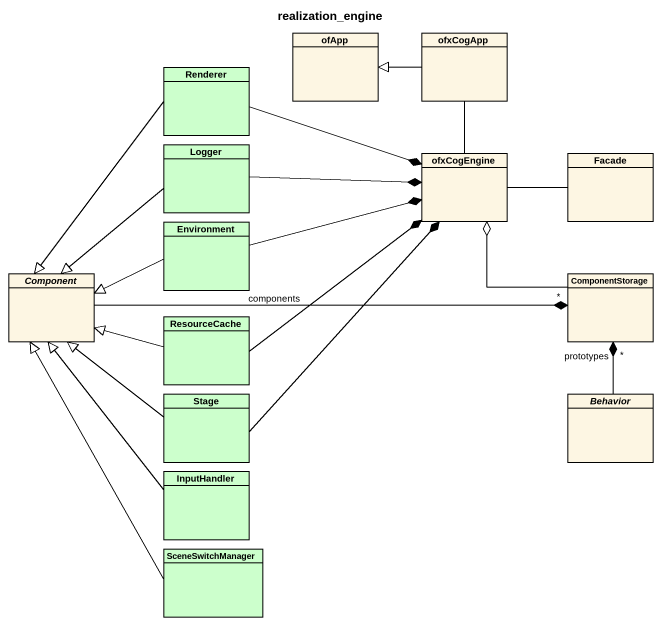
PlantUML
@startuml
title realization_engine
hide circle
hide empty members
class ofApp
class ofxCogApp
class Renderer #CCFFCC
class Logger #CCFFCC
class ofxCogEngine
class Facade
class Environment #CCFFCC
abstract class "Component" as Component_
class ComponentStorage
class ResourceCache #CCFFCC
class Stage #CCFFCC
abstract class Behavior
class InputHandler #CCFFCC
class SceneSwitchManager #CCFFCC
ofxCogApp -left-|> ofApp
Renderer -right-* ofxCogEngine
Renderer --|> Component_
Logger -right-* ofxCogEngine
Logger --|> Component_
ofxCogEngine -up- ofxCogApp
Facade -left- ofxCogEngine
Environment -right-* ofxCogEngine
Environment -left-|> Component_
Component_ -right-* "*" ComponentStorage : components
ComponentStorage -up-o ofxCogEngine
ResourceCache -up-* ofxCogEngine
ResourceCache -left-|> Component_
Stage -up-* ofxCogEngine
Stage -up-|> Component_
Behavior -up-* "*" ComponentStorage : prototypes
InputHandler -up-|> Component_
SceneSwitchManager -up-|> Component_
@enduml
